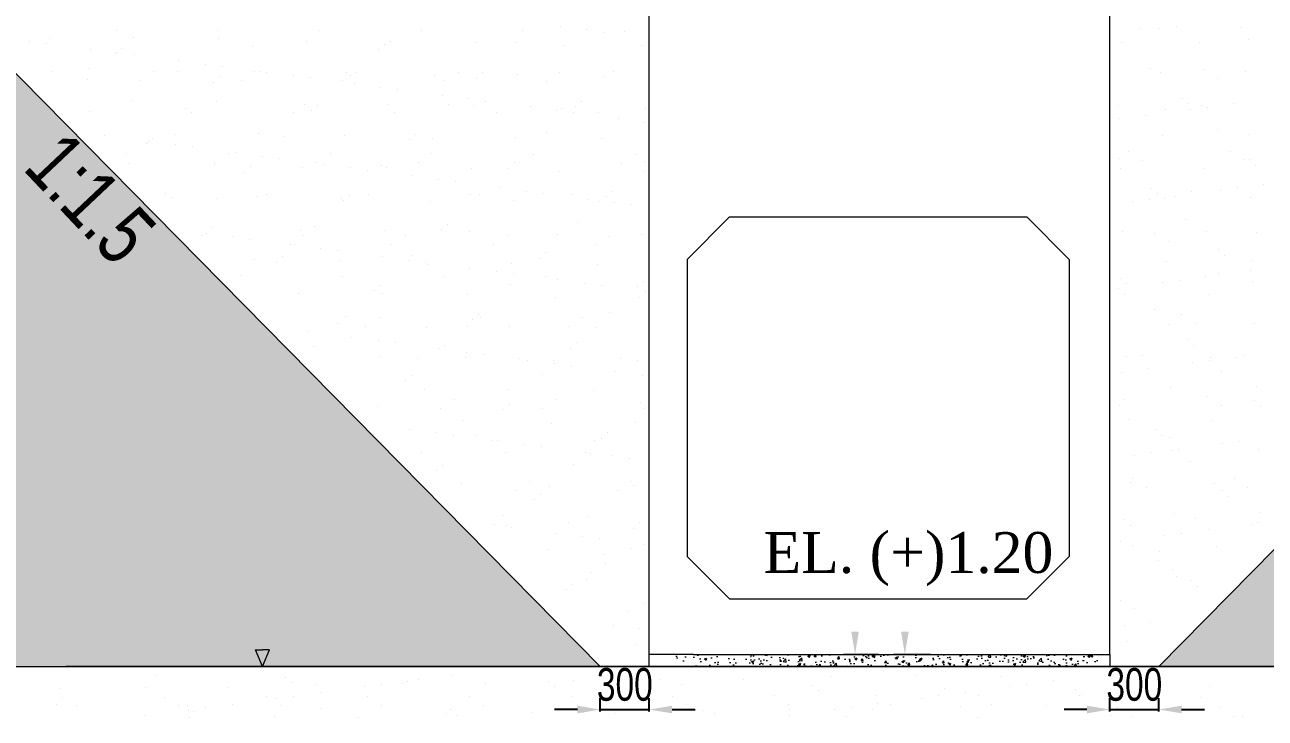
# Model space of a CAD drawing. Header units: inches. Extents: x -1277702 to 350617, y -622745 to 1282697.
# Drawn here: x -512641 to -505044, y 910516 to 914763 of the extents above; entities that cross this region are included whole.
import ezdxf

# ---------------------------------------------------------------- set-up
doc = ezdxf.new("R2010")
doc.units = ezdxf.units.IN
doc.header["$LTSCALE"] = 600
doc.header["$MEASUREMENT"] = 0
for name, color, linetype, lineweight in [('DIM', 140, 'Continuous', 15), ('HATCH', 252, 'Continuous', 5), ('LINE', 7, 'Continuous', 20)]:
    doc.layers.add(name, color=color, linetype=linetype, lineweight=lineweight)
doc.layers.add('TEXT', color=7, linetype='Continuous')
doc.styles.add('arial', font='swisscl.ttf')
doc.styles.add('t250', font='times.ttf', dxfattribs={"height": 250})
doc.dimstyles.new('dim_70', dxfattribs={"dimtxt": 140, "dimasz": 140, "dimexe": 70, "dimexo": 40, "dimgap": 50, "dimtad": 1, "dimdec": 0, "dimzin": 0, "dimdsep": 46, "dimtxsty": 'arial', "dimcen": 0.09, "dimclrd": 5, "dimclre": 5, "dimclrt": 7, "dimadec": 0, "dimazin": 0, "dimtfac": 1, "dimtdec": 0, "dimtmove": 0, "dimatfit": 3, "dimfxl": 1, "dimtolj": 1, "dimtzin": 0, "dimarcsym": 0})

# ---------------------------------------------------------------- blocks, each defined once
blk = doc.blocks.new('DOT')
at = {"layer": 'DIM'}
for p, q in [((0, 62.633), (0, -75.16)), ((-75.247, 0), (71.067, 0))]:
    blk.add_line(p, q, dxfattribs=at)
at = {"layer": 'DIM', "const_width": 24.75}
blk.add_lwpolyline([(-12.625, 0, 1), (12.625, 0, 1)], format="xyb", close=True, dxfattribs=at)
blk = doc.blocks.new('*D39')
at = {"layer": 'DEFPOINTS', "color": 0, "ltscale": 50}
for p in [(-508816.4, 910569.2), (-509116.4, 910517.5), (-508816.4, 910517.5)]:
    blk.add_point(p, dxfattribs=at)
at = {"layer": 'HATCH', "color": 5, "lineweight": -2, "ltscale": 50}
for p, q in [((-509116.4, 910557.5), (-509116.4, 910639.2)), ((-508816.4, 910557.5), (-508816.4, 910639.2)), ((-509256.4, 910569.2), (-509396.4, 910569.2)), ((-509116.4, 910569.2), (-508816.4, 910569.2)), ((-508676.4, 910569.2), (-508536.4, 910569.2))]:
    blk.add_line(p, q, dxfattribs=at)
at = {"layer": 'HATCH', "color": 5, "ltscale": 50}
for points in [[(-509256.4, 910592.6), (-509256.4, 910545.9), (-509116.4, 910569.2)], [(-508676.4, 910592.6), (-508676.4, 910545.9), (-508816.4, 910569.2)]]:
    blk.add_solid(points, dxfattribs=at)
at = {"layer": 'HATCH', "color": 7, "ltscale": 50, "insert": (-508966.4, 910721.8), "char_height": 200, "attachment_point": 5, "style": 'arial'}
blk.add_mtext('\\A1;300', dxfattribs=at)
blk = doc.blocks.new('*D40')
at = {"layer": 'DEFPOINTS', "color": 0, "ltscale": 50}
for p in [(-505695.7, 910569.2), (-505995.7, 910517.5), (-505695.7, 910517.5)]:
    blk.add_point(p, dxfattribs=at)
at = {"layer": 'HATCH', "color": 5, "lineweight": -2, "ltscale": 50}
for p, q in [((-505995.7, 910557.5), (-505995.7, 910639.2)), ((-505695.7, 910557.5), (-505695.7, 910639.2)), ((-506135.7, 910569.2), (-506275.7, 910569.2)), ((-505995.7, 910569.2), (-505695.7, 910569.2)), ((-505555.7, 910569.2), (-505415.7, 910569.2))]:
    blk.add_line(p, q, dxfattribs=at)
at = {"layer": 'HATCH', "color": 5, "ltscale": 50}
for points in [[(-506135.7, 910592.6), (-506135.7, 910545.9), (-505995.7, 910569.2)], [(-505555.7, 910592.6), (-505555.7, 910545.9), (-505695.7, 910569.2)]]:
    blk.add_solid(points, dxfattribs=at)
at = {"layer": 'HATCH', "color": 7, "ltscale": 50, "insert": (-505845.7, 910721.8), "char_height": 200, "attachment_point": 5, "style": 'arial'}
blk.add_mtext('\\A1;300', dxfattribs=at)

msp = doc.modelspace()

# ---------------------------------------------------------------- hatches: boundary and pattern name
at = {"layer": 'DIM', "ltscale": 500}
h = msp.add_hatch(color=8, dxfattribs=at)
h.dxf.hatch_style = 1
h.paths.add_polyline_path([(-511229.08396, 910935.60977), (-511185.6547, 910935.60977), (-511142.22543, 910935.60977), (-511185.6547, 910831.93939)])
at = {"layer": 'LINE', "ltscale": 50}
h = msp.add_hatch(dxfattribs=at)
h.set_pattern_fill('AR-SAND', color=8, scale=70, style=0)
h.set_pattern_definition([(37.5, (-1482103.11, 2402211.97), (-4.409535, 134.877664), [0, -106.4, 0, -119, 0, -113.75]), (7.5, (-1482103.1, 2402211.97), (123.88437, 197.550225), [0, -57.4, 0, -95.9, 0, -36.75]), (327.5, (-1482189.21, 2402211.97), (217.98993, 0.396134), [0, -35, 0, -126, 0, -164.5]), (317.5, (-1482189.2, 2402211.97), (210.428862, 61.43729), [0, -17.5, 0, -82.6, 0, -94.5])])
h.paths.add_polyline_path([(-513466.93432, 910831.93939), (-511185.6547, 910831.93939), (-511229.08396, 910935.60977), (-511185.6547, 910935.60977), (-511142.22543, 910935.60977), (-511185.6547, 910831.93939), (-509116.36312, 910831.93939), (-515940.89466, 917756.47093), (-520559.3523, 917756.47093)])
h.paths.add_polyline_path([(-516289.7245, 914724.30035), (-516289.7245, 915229.70035), (-513628.3245, 915229.70035), (-513628.3245, 914724.30035)], flags=16)
h.paths.add_polyline_path([(-512796.37114, 913879.00794), (-512034.76331, 913071.50152), (-511630.21895, 913453.05162), (-512391.82678, 914260.55804)], flags=24)
h = msp.add_hatch(dxfattribs=at)
h.set_pattern_fill('AR-SAND', color=8, scale=70, style=0)
h.set_pattern_definition([(37.5, (-1484382.6, 2402211.97), (-4.409535, 134.877664), [0, -106.4, 0, -119, 0, -113.75]), (7.5, (-1484382.6, 2402211.97), (123.88437, 197.550225), [0, -57.4, 0, -95.9, 0, -36.75]), (327.5, (-1484468.7, 2402211.97), (217.98993, 0.396134), [0, -35, 0, -126, 0, -164.5]), (317.5, (-1484468.7, 2402211.97), (210.428862, 61.43729), [0, -17.5, 0, -82.6, 0, -94.5])])
h.paths.add_polyline_path([(-505695.65827, 910831.93939), (-504090.60813, 910831.93939), (-504090.61073, 911599.33808), (-501420.85857, 911599.33808), (-495114.44499, 917756.47093), (-498871.12673, 917756.47093)])
h.paths.add_polyline_path([(-498651.73222, 915229.70035), (-498651.73222, 914724.30035), (-501313.13222, 914724.30035), (-501313.13222, 915229.70035)], flags=16)
h.paths.add_polyline_path([(-502416.84824, 913474.69936), (-501655.24041, 914282.20577), (-502059.78478, 914663.75588), (-502821.3926, 913856.24946)], flags=24)
h.paths.add_polyline_path([(-501100.02547, 915106.76779), (-498538.77035, 915106.76779), (-498538.77035, 914891.99289), (-501100.02547, 914891.99289)], flags=24)
h.paths.add_polyline_path([(-504242.59994, 911904.22917), (-497067.58191, 911904.22917), (-497067.58191, 911351.92203), (-504242.59994, 911351.92203)], flags=24)
at = {"layer": 'LINE', "lineweight": 15}
h = msp.add_hatch(dxfattribs=at)
h.set_pattern_fill('AR-CONC', color=1, scale=20, style=0)
h.set_pattern_definition([(50, (-785331.69, 875970.2), (143.452037, -12.550427), [15, -165]), (355, (-785331.69, 875970.2), (-27.75027, 150.43843), [12, -132]), (100.451444, (-785319.74, 875969.16), (115.70177, 137.888), [12.74804, -140.22842]), (46.1842, (-785331.7, 876010.2), (213.44827, -33.10386), [22.5, -247.5]), (96.635635, (-785313.9, 876007.44), (186.93239, 194.82372), [19.12207, -210.34275]), (351.18416, (-785331.7, 876010.2), (186.93239, 194.82372), [18, -198]), (21, (-785311.69, 876000.2), (119.38141, -80.52378), [15, -165]), (326, (-785311.69, 876000.2), (48.66307, 145.03001), [12, -132]), (71.451445, (-785301.74, 875993.49), (168.044475, 64.50623), [12.74804, -140.22842]), (37.5, (-785331.69, 875970.2), (2.431971, 66.578771), [0, -130.4, 0, -134, 0, -132.5]), (7.5, (-785331.69, 875970.2), (52.613907, 78.882342), [0, -76.4, 0, -127.4, 0, -50.5]), (327.5, (-785376.29, 875970.2), (106.764487, -4.510974), [0, -50, 0, -156, 0, -207]), (317.5, (-785396.29, 875970.2), (116.637234, 20.020996), [0, -65, 0, -103.6, 0, -147])])
h.paths.add_polyline_path([(-508666.36312, 910906.47384), (-508666.36312, 910831.93939), (-507366.96529, 910831.93939), (-507366.66421, 910831.93939), (-506066.26638, 910831.93939), (-506066.26638, 910906.47384)])
h = msp.add_hatch(dxfattribs=at)
h.set_pattern_fill('AR-CONC', color=1, scale=20, style=0)
h.set_pattern_definition([(50, (-788364.73, 875970.2), (143.452037, -12.550427), [15, -165]), (355, (-788364.73, 875970.2), (-27.75027, 150.43843), [12, -132]), (100.451444, (-788352.78, 875969.16), (115.70177, 137.888), [12.74804, -140.22842]), (46.1842, (-788364.73, 876010.2), (213.44827, -33.10386), [22.5, -247.5]), (96.635635, (-788346.94, 876007.44), (186.93239, 194.82372), [19.12207, -210.34275]), (351.18416, (-788364.73, 876010.2), (186.93239, 194.82372), [18, -198]), (21, (-788344.73, 876000.2), (119.38141, -80.52378), [15, -165]), (326, (-788344.73, 876000.2), (48.66307, 145.03001), [12, -132]), (71.451445, (-788334.78, 875993.49), (168.044475, 64.50623), [12.74804, -140.22842]), (37.5, (-788364.73, 875970.2), (2.431971, 66.578771), [0, -130.4, 0, -134, 0, -132.5]), (7.5, (-788364.73, 875970.2), (52.613907, 78.882342), [0, -76.4, 0, -127.4, 0, -50.5]), (327.5, (-788409.33, 875970.2), (106.764487, -4.510974), [0, -50, 0, -156, 0, -207]), (317.5, (-788429.33, 875970.2), (116.637234, 20.020996), [0, -65, 0, -103.6, 0, -147])])
h.paths.add_polyline_path([(-508195.75501, 910906.47384), (-508195.75501, 910831.93939), (-506145.65827, 910831.93939), (-506145.65827, 910906.47384)])

# ---------------------------------------------------------------- linework, layer by layer
at = {"color": 7, "lineweight": 15}
for p, q in [((-508816.36312, 910831.93939), (-508816.36312, 917756.47093)), ((-508195.75501, 910831.93939), (-508816.36312, 910831.93939)), ((-508195.75501, 910831.93939), (-505995.65827, 910831.93939)), ((-507066.21801, 910831.93939), (-508166.31475, 910831.93939)), ((-507066.21801, 910831.93939), (-506695.6099, 910831.93939)), ((-505995.65827, 910906.47384), (-505995.65827, 910831.93939))]:
    msp.add_line(p, q, dxfattribs=at)
for points in [[(-508816.36312, 911656.47384), (-508816.36312, 917256.47093)], [(-505995.65827, 911656.47384), (-505995.65827, 917256.47093)], [(-508545.75501, 910906.47384), (-508816.36312, 910906.47384), (-508816.36312, 911656.47384)], [(-508545.75501, 910906.47384), (-505995.65827, 910906.47384), (-505995.65827, 911656.47384)]]:
    msp.add_lwpolyline(points, dxfattribs=at)
at = {"layer": 'DIM', "ltscale": 50}
for points in [[(-515940.89466, 917756.47093), (-509116.36312, 910831.93939)], [(-498871.12673, 917756.47093), (-505695.65827, 910831.93939)], [(-514298.71149, 910831.93939), (-502316.07628, 910831.93939)], [(-499411.94873, 910831.93939), (-512389.08705, 910831.93939)]]:
    msp.add_lwpolyline(points, dxfattribs=at)
at = {"layer": 'DIM', "ltscale": 500}
for points in [[(-511185.6547, 910831.93939), (-511229.08396, 910935.60977), (-511185.6547, 910935.60977)], [(-511185.6547, 910831.93939), (-511142.22543, 910935.60977), (-511185.6547, 910935.60977)]]:
    msp.add_lwpolyline(points, dxfattribs=at)
at = {"layer": 'HATCH', "color": 8, "ltscale": 50}
msp.add_line((-508816.36312, 910981.93648), (-508816.36312, 917756.47093), dxfattribs=at)
at = {"layer": 'HATCH', "color": 5, "ltscale": 50}
for p, q in [((-507413.16469, 910906.47384), (-507626.15112, 910906.47384)), ((-507094.85175, 910906.47384), (-507321.16469, 910906.47384))]:
    msp.add_line(p, q, dxfattribs=at)
msp.add_lwpolyline([(-509914.15989, 910831.93939), (-508676.37974, 910831.93939)], dxfattribs=at)
for points in [[(-507579.48445, 911046.47384), (-507532.81779, 911046.47384), (-507556.15112, 910906.47384)], [(-507274.49802, 911046.47384), (-507227.83136, 911046.47384), (-507251.16469, 910906.47384)]]:
    msp.add_solid(points, dxfattribs=at)
at = {"layer": 'LINE', "color": 4, "ltscale": 50}
for p, q in [((-512081.36384, 914729.4314), (-512081.36384, 914729.4314)), ((-511458.53547, 914728.29959), (-511458.53547, 914728.29959)), ((-510835.7071, 914727.16778), (-510835.7071, 914727.16778)), ((-510212.87873, 914726.03597), (-510212.87873, 914726.03597)), ((-509590.05035, 914724.90416), (-509590.05035, 914724.90416)), ((-509361.41236, 914753.017), (-509361.41236, 914753.017)), ((-509198.8154, 914731.6107), (-509198.8154, 914731.6107)), ((-509094.71369, 914717.90545), (-509094.71369, 914717.90545)), ((-508967.22198, 914723.77235), (-508967.22198, 914723.77235)), ((-505816.14222, 914742.79417), (-505816.14222, 914742.79417)), ((-505688.65051, 914736.92728), (-505688.65051, 914736.92728)), ((-505584.5488, 914750.63253), (-505584.5488, 914750.63253)), ((-505193.31385, 914743.92598), (-505193.31385, 914743.92598)), ((-512613.34198, 914663.31155), (-512613.34198, 914663.31155)), ((-512509.24027, 914649.6063), (-512509.24027, 914649.6063)), ((-512489.91923, 914681.32403), (-512489.91923, 914681.32403)), ((-511978.3013, 914683.77785), (-511978.3013, 914683.77785)), ((-511454.78308, 914677.10024), (-511454.78308, 914677.10024)), ((-510914.60444, 914657.63865), (-510914.60444, 914657.63865)), ((-510436.68736, 914644.56887), (-510436.68736, 914644.56887)), ((-510402.98652, 914660.09246), (-510402.98652, 914660.09246)), ((-509879.46829, 914653.41485), (-509879.46829, 914653.41485)), ((-509636.39716, 914651.44312), (-509636.39716, 914651.44312)), ((-509339.28965, 914633.95326), (-509339.28965, 914633.95326)), ((-508861.17439, 914635.34729), (-508861.17439, 914635.34729)), ((-505922.18981, 914654.36912), (-505922.18981, 914654.36912)), ((-505444.07455, 914652.97508), (-505444.07455, 914652.97508)), ((-505146.96704, 914670.46494), (-505146.96704, 914670.46494)), ((-512237.58438, 914613.84212), (-512237.58438, 914613.84212)), ((-512085.92807, 914586.23143), (-512085.92807, 914586.23143)), ((-512074.98742, 914592.43582), (-512074.98742, 914592.43582)), ((-512049.0642, 914620.01094), (-512049.0642, 914620.01094)), ((-511970.88571, 914578.73057), (-511970.88571, 914578.73057)), ((-511248.774, 914626.88519), (-511248.774, 914626.88519)), ((-510473.55123, 914610.78936), (-510473.55123, 914610.78936)), ((-512248.73981, 914496.26056), (-512248.73981, 914496.26056)), ((-511699.22982, 914542.9664), (-511699.22982, 914542.9664)), ((-511536.63286, 914521.5601), (-511536.63286, 914521.5601)), ((-511432.53115, 914507.85485), (-511432.53115, 914507.85485)), ((-511196.94325, 914479.25278), (-511196.94325, 914479.25278)), ((-505748.19236, 914494.92983), (-505748.19236, 914494.92983)), ((-505419.74824, 914490.26336), (-505419.74824, 914490.26336)), ((-512477.75782, 914476.90058), (-512477.75782, 914476.90058)), ((-512259.92552, 914426.79215), (-512259.92552, 914426.79215)), ((-511939.26859, 914422.03881), (-511939.26859, 914422.03881)), ((-511854.92945, 914475.76877), (-511854.92945, 914475.76877)), ((-511708.56117, 914476.79896), (-511708.56117, 914476.79896)), ((-511484.70275, 914410.69632), (-511484.70275, 914410.69632)), ((-511447.83888, 914444.47583), (-511447.83888, 914444.47583)), ((-511316.44022, 914420.907), (-511316.44022, 914420.907)), ((-511232.10108, 914474.63696), (-511232.10108, 914474.63696)), ((-511160.87526, 914472.09067), (-511160.87526, 914472.09067)), ((-510998.2783, 914450.68438), (-510998.2783, 914450.68438)), ((-510894.17659, 914436.97913), (-510894.17659, 914436.97913)), ((-510693.61185, 914419.77519), (-510693.61185, 914419.77519)), ((-510673.42502, 914472.57517), (-510673.42502, 914472.57517)), ((-510647.54868, 914451.35007), (-510647.54868, 914451.35007)), ((-510609.2727, 914473.50515), (-510609.2727, 914473.50515)), ((-510133.24638, 914453.11357), (-510133.24638, 914453.11357)), ((-510070.78348, 914418.64338), (-510070.78348, 914418.64338)), ((-509986.44433, 914472.37334), (-509986.44433, 914472.37334)), ((-509872.32591, 914435.25425), (-509872.32591, 914435.25425)), ((-509835.46204, 914469.03376), (-509835.46204, 914469.03376)), ((-509621.62846, 914455.56739), (-509621.62846, 914455.56739)), ((-509447.9551, 914417.51157), (-509447.9551, 914417.51157)), ((-509363.61596, 914471.24153), (-509363.61596, 914471.24153)), ((-509098.11023, 914448.88978), (-509098.11023, 914448.88978)), ((-509035.17184, 914475.908), (-509035.17184, 914475.908)), ((-505685.25397, 914467.91161), (-505685.25397, 914467.91161)), ((-505335.40909, 914436.53339), (-505335.40909, 914436.53339)), ((-505161.73574, 914474.58921), (-505161.73574, 914474.58921)), ((-510622.5207, 914401.21495), (-510622.5207, 914401.21495)), ((-510459.92374, 914379.80866), (-510459.92374, 914379.80866)), ((-510355.82203, 914366.10341), (-510355.82203, 914366.10341)), ((-510084.16614, 914330.33923), (-510084.16614, 914330.33923)), ((-511990.89998, 914298.41309), (-511990.89998, 914298.41309)), ((-511658.7002, 914251.25703), (-511658.7002, 914251.25703)), ((-511467.38175, 914291.73549), (-511467.38175, 914291.73549)), ((-510927.20311, 914272.27389), (-510927.20311, 914272.27389)), ((-510846.61356, 914268.94072), (-510846.61356, 914268.94072)), ((-510415.58519, 914274.72771), (-510415.58519, 914274.72771)), ((-510046.32336, 914275.81496), (-510046.32336, 914275.81496)), ((-509921.56918, 914308.93293), (-509921.56918, 914308.93293)), ((-509892.06696, 914268.0501), (-509892.06696, 914268.0501)), ((-509817.46747, 914295.22768), (-509817.46747, 914295.22768)), ((-509545.81158, 914259.46351), (-509545.81158, 914259.46351)), ((-509271.10058, 914259.71914), (-509271.10058, 914259.71914)), ((-509234.23672, 914293.49865), (-509234.23672, 914293.49865)), ((-508840.2704, 914251.04232), (-508840.2704, 914251.04232)), ((-505943.0938, 914270.06414), (-505943.0938, 914270.06414)), ((-505549.12748, 914312.52047), (-505549.12748, 914312.52047)), ((-505512.26362, 914278.74096), (-505512.26362, 914278.74096)), ((-505431.47588, 914267.61033), (-505431.47588, 914267.61033)), ((-505400.14958, 914257.07904), (-505400.14958, 914257.07904)), ((-505237.55262, 914278.48533), (-505237.55262, 914278.48533)), ((-512242.88951, 914228.61095), (-512242.88951, 914228.61095)), ((-511620.06114, 914227.47914), (-511620.06114, 914227.47914)), ((-510997.23277, 914226.34733), (-510997.23277, 914226.34733)), ((-510883.47743, 914235.16121), (-510883.47743, 914235.16121)), ((-510374.4044, 914225.21552), (-510374.4044, 914225.21552)), ((-509751.57603, 914224.08371), (-509751.57603, 914224.08371)), ((-509383.21462, 914238.05721), (-509383.21462, 914238.05721)), ((-509351.88832, 914248.5885), (-509351.88832, 914248.5885)), ((-509279.11291, 914224.35196), (-509279.11291, 914224.35196)), ((-509128.74765, 914222.9519), (-509128.74765, 914222.9519)), ((-509007.45702, 914188.58779), (-509007.45702, 914188.58779)), ((-505938.50414, 914186.20332), (-505938.50414, 914186.20332)), ((-505775.90718, 914207.60961), (-505775.90718, 914207.60961)), ((-505654.61655, 914241.97373), (-505654.61655, 914241.97373)), ((-505504.25129, 914243.37379), (-505504.25129, 914243.37379)), ((-509445.09804, 914100.27985), (-509445.09804, 914100.27985)), ((-508844.86006, 914167.18149), (-508844.86006, 914167.18149)), ((-505338.26616, 914119.30167), (-505338.26616, 914119.30167)), ((-512155.28493, 914085.17708), (-512155.28493, 914085.17708)), ((-511894.62895, 914035.06817), (-511894.62895, 914035.06817)), ((-511883.62904, 914049.41291), (-511883.62904, 914049.41291)), ((-511857.76508, 914068.84768), (-511857.76508, 914068.84768)), ((-511721.15984, 914091.43421), (-511721.15984, 914091.43421)), ((-511721.03208, 914028.00661), (-511721.03208, 914028.00661)), ((-511209.54192, 914093.88802), (-511209.54192, 914093.88802)), ((-511057.47488, 914075.72192), (-511057.47488, 914075.72192)), ((-510686.02369, 914087.21042), (-510686.02369, 914087.21042)), ((-510282.2521, 914059.6261), (-510282.2521, 914059.6261)), ((-510245.38824, 914093.40561), (-510245.38824, 914093.40561)), ((-510145.84505, 914067.74882), (-510145.84505, 914067.74882)), ((-509634.22713, 914070.20264), (-509634.22713, 914070.20264)), ((-509110.70891, 914063.52503), (-509110.70891, 914063.52503)), ((-505672.65529, 914082.54685), (-505672.65529, 914082.54685)), ((-505149.13707, 914089.22446), (-505149.13707, 914089.22446)), ((-512016.45512, 913974.94833), (-512016.45512, 913974.94833)), ((-511616.93037, 914014.30136), (-511616.93037, 914014.30136)), ((-511393.62675, 913973.81652), (-511393.62675, 913973.81652)), ((-511345.27448, 913978.53718), (-511345.27448, 913978.53718)), ((-511182.67752, 913957.13089), (-511182.67752, 913957.13089)), ((-510770.79838, 913972.68471), (-510770.79838, 913972.68471)), ((-510147.97, 913971.55289), (-510147.97, 913971.55289)), ((-509525.14163, 913970.42108), (-509525.14163, 913970.42108)), ((-508902.31326, 913969.28927), (-508902.31326, 913969.28927)), ((-505881.05094, 913988.3111), (-505881.05094, 913988.3111)), ((-505258.22257, 913989.44291), (-505258.22257, 913989.44291)), ((-512003.49865, 913913.04834), (-512003.49865, 913913.04834)), ((-511479.98042, 913906.37073), (-511479.98042, 913906.37073)), ((-511477.96589, 913920.08656), (-511477.96589, 913920.08656)), ((-511256.53976, 913893.31256), (-511256.53976, 913893.31256)), ((-511078.57581, 913943.42564), (-511078.57581, 913943.42564)), ((-510939.80178, 913886.90914), (-510939.80178, 913886.90914)), ((-510855.13752, 913918.95474), (-510855.13752, 913918.95474)), ((-510806.91992, 913907.66146), (-510806.91992, 913907.66146)), ((-510644.32296, 913886.25517), (-510644.32296, 913886.25517)), ((-510540.22125, 913872.54992), (-510540.22125, 913872.54992)), ((-510456.24956, 913900.18681), (-510456.24956, 913900.18681)), ((-510428.18386, 913889.36295), (-510428.18386, 913889.36295)), ((-510232.30915, 913917.82293), (-510232.30915, 913917.82293)), ((-509904.66564, 913882.68535), (-509904.66564, 913882.68535)), ((-509681.02678, 913884.09098), (-509681.02678, 913884.09098)), ((-509644.16292, 913917.87049), (-509644.16292, 913917.87049)), ((-509609.48078, 913916.69112), (-509609.48078, 913916.69112)), ((-508986.6524, 913915.55931), (-508986.6524, 913915.55931)), ((-508843.87272, 913924.74474), (-508843.87272, 913924.74474)), ((-505939.49148, 913943.76656), (-505939.49148, 913943.76656)), ((-505930.49513, 913884.69939), (-505930.49513, 913884.69939)), ((-505796.7118, 913934.58114), (-505796.7118, 913934.58114)), ((-505418.87721, 913882.24558), (-505418.87721, 913882.24558)), ((-505173.88342, 913935.71295), (-505173.88342, 913935.71295)), ((-505139.20128, 913936.89232), (-505139.20128, 913936.89232)), ((-505102.33742, 913903.11281), (-505102.33742, 913903.11281)), ((-511293.40362, 913859.53305), (-511293.40362, 913859.53305)), ((-510268.56536, 913836.78574), (-510268.56536, 913836.78574)), ((-510105.9684, 913815.37944), (-510105.9684, 913815.37944)), ((-510001.86669, 913801.67419), (-510001.86669, 913801.67419)), ((-509364.48699, 913863.22375), (-509364.48699, 913863.22375)), ((-508852.86907, 913865.67756), (-508852.86907, 913865.67756)), ((-511781.58681, 913726.6587), (-511781.58681, 913726.6587)), ((-511158.75844, 913725.52689), (-511158.75844, 913725.52689)), ((-510655.31444, 913717.77745), (-510655.31444, 913717.77745)), ((-510535.93007, 913724.39507), (-510535.93007, 913724.39507)), ((-509913.1017, 913723.26326), (-509913.1017, 913723.26326)), ((-509855.02424, 913724.65169), (-509855.02424, 913724.65169)), ((-509730.2108, 913765.91002), (-509730.2108, 913765.91002)), ((-509567.61384, 913744.50372), (-509567.61384, 913744.50372)), ((-509463.51213, 913730.79847), (-509463.51213, 913730.79847)), ((-509290.27333, 913722.13145), (-509290.27333, 913722.13145)), ((-509042.9376, 913742.33538), (-509042.9376, 913742.33538)), ((-505740.4266, 913761.35721), (-505740.4266, 913761.35721)), ((-505703.56274, 913727.57769), (-505703.56274, 913727.57769)), ((-505493.09087, 913741.15328), (-505493.09087, 913741.15328)), ((-505319.85207, 913749.8203), (-505319.85207, 913749.8203)), ((-505215.75036, 913763.52555), (-505215.75036, 913763.52555)), ((-505053.1534, 913784.93184), (-505053.1534, 913784.93184)), ((-511733.75851, 913706.06945), (-511733.75851, 913706.06945)), ((-511467.40108, 913700.09376), (-511467.40108, 913700.09376)), ((-511222.14059, 913708.52327), (-511222.14059, 913708.52327)), ((-510698.62237, 913701.84566), (-510698.62237, 913701.84566)), ((-510692.1783, 913683.99794), (-510692.1783, 913683.99794)), ((-510158.44372, 913682.38407), (-510158.44372, 913682.38407)), ((-509646.8258, 913684.83788), (-509646.8258, 913684.83788)), ((-509191.85624, 913695.03429), (-509191.85624, 913695.03429)), ((-509123.30758, 913678.16028), (-509123.30758, 913678.16028)), ((-509079.80146, 913708.55587), (-509079.80146, 913708.55587)), ((-509029.25928, 913673.628), (-509029.25928, 913673.628)), ((-508925.15757, 913659.92275), (-508925.15757, 913659.92275)), ((-505858.20663, 913678.94457), (-505858.20663, 913678.94457)), ((-505754.10492, 913692.64982), (-505754.10492, 913692.64982)), ((-505660.05662, 913697.1821), (-505660.05662, 913697.1821)), ((-505591.50796, 913714.05612), (-505591.50796, 913714.05612)), ((-505136.5384, 913703.85971), (-505136.5384, 913703.85971)), ((-505529.56529, 913568.13841), (-505529.56529, 913568.13841)), ((-511492.5791, 913521.00598), (-511492.5791, 913521.00598)), ((-510952.40045, 913501.54438), (-510952.40045, 913501.54438)), ((-510866.17576, 913524.55865), (-510866.17576, 913524.55865)), ((-510440.78253, 913503.9982), (-510440.78253, 913503.9982)), ((-510090.95298, 913508.46283), (-510090.95298, 913508.46283)), ((-510054.08912, 913542.24234), (-510054.08912, 913542.24234)), ((-509917.26431, 913497.32059), (-509917.26431, 913497.32059)), ((-509253.79891, 913549.11658), (-509253.79891, 913549.11658)), ((-505917.89646, 913499.33464), (-505917.89646, 913499.33464)), ((-505406.27854, 913496.88082), (-505406.27854, 913496.88082)), ((-511555.15242, 913472.99607), (-511555.15242, 913472.99607)), ((-511529.6737, 913484.98369), (-511529.6737, 913484.98369)), ((-511367.07674, 913463.5774), (-511367.07674, 913463.5774)), ((-511262.97503, 913449.87215), (-511262.97503, 913449.87215)), ((-511016.66319, 913418.1343), (-511016.66319, 913418.1343)), ((-510991.31914, 913414.10797), (-510991.31914, 913414.10797)), ((-510932.32405, 913471.86426), (-510932.32405, 913471.86426)), ((-510393.83482, 913417.00249), (-510393.83482, 913417.00249)), ((-510309.49568, 913470.73245), (-510309.49568, 913470.73245)), ((-509771.00645, 913415.87068), (-509771.00645, 913415.87068)), ((-509686.6673, 913469.60064), (-509686.6673, 913469.60064)), ((-509377.08566, 913477.859), (-509377.08566, 913477.859)), ((-509148.17808, 913414.73887), (-509148.17808, 913414.73887)), ((-509063.83893, 913468.46883), (-509063.83893, 913468.46883)), ((-508865.46774, 913480.31281), (-508865.46774, 913480.31281)), ((-505719.52527, 913487.49065), (-505719.52527, 913487.49065)), ((-505635.18612, 913433.76069), (-505635.18612, 913433.76069)), ((-505096.6969, 913488.62246), (-505096.6969, 913488.62246)), ((-511065.24064, 913342.14929), (-511065.24064, 913342.14929)), ((-510828.72218, 913392.70168), (-510828.72218, 913392.70168)), ((-510724.62047, 913378.99643), (-510724.62047, 913378.99643)), ((-510452.96458, 913343.23225), (-510452.96458, 913343.23225)), ((-510264.95043, 913349.02354), (-510264.95043, 913349.02354)), ((-509452.8638, 913366.70722), (-509452.8638, 913366.70722)), ((-505330.5004, 913385.72905), (-505330.5004, 913385.72905)), ((-505293.63654, 913351.94954), (-505293.63654, 913351.94954)), ((-511234.73926, 913323.15852), (-511234.73926, 913323.15852)), ((-511102.1045, 913308.36978), (-511102.1045, 913308.36978)), ((-510711.22104, 913316.48091), (-510711.22104, 913316.48091)), ((-510290.36762, 913321.82595), (-510290.36762, 913321.82595)), ((-510186.26591, 913308.1207), (-510186.26591, 913308.1207)), ((-510171.04239, 913297.01931), (-510171.04239, 913297.01931)), ((-509914.61002, 913272.35653), (-509914.61002, 913272.35653)), ((-509659.42447, 913299.47313), (-509659.42447, 913299.47313)), ((-509489.72766, 913332.92771), (-509489.72766, 913332.92771)), ((-509135.90625, 913292.79552), (-509135.90625, 913292.79552)), ((-505647.45795, 913311.81735), (-505647.45795, 913311.81735)), ((-505123.93973, 913318.49495), (-505123.93973, 913318.49495)), ((-511320.28411, 913224.70644), (-511320.28411, 913224.70644)), ((-510697.45574, 913223.57463), (-510697.45574, 913223.57463)), ((-510074.62737, 913222.44282), (-510074.62737, 913222.44282)), ((-509752.01306, 913250.95023), (-509752.01306, 913250.95023)), ((-509647.91135, 913237.24498), (-509647.91135, 913237.24498)), ((-509451.799, 913221.31101), (-509451.799, 913221.31101)), ((-509376.25546, 913201.4808), (-509376.25546, 913201.4808)), ((-508851.63847, 913191.17211), (-508851.63847, 913191.17211)), ((-505931.72573, 913210.19394), (-505931.72573, 913210.19394)), ((-505569.7057, 913199.09633), (-505569.7057, 913199.09633)), ((-505407.10874, 913220.50263), (-505407.10874, 913220.50263)), ((-505331.5652, 913240.33283), (-505331.5652, 913240.33283)), ((-505135.45285, 913256.26681), (-505135.45285, 913256.26681)), ((-505119.63909, 913192.51025), (-505119.63909, 913192.51025)), ((-510964.99912, 913116.17963), (-510964.99912, 913116.17963)), ((-510500.87918, 913132.83467), (-510500.87918, 913132.83467)), ((-510464.01532, 913166.61418), (-510464.01532, 913166.61418)), ((-510453.3812, 913118.63344), (-510453.3812, 913118.63344)), ((-509929.86298, 913111.95584), (-509929.86298, 913111.95584)), ((-509663.72511, 913173.48842), (-509663.72511, 913173.48842)), ((-509213.6585, 913180.07451), (-509213.6585, 913180.07451)), ((-509109.55679, 913166.36926), (-509109.55679, 913166.36926)), ((-508888.50234, 913157.3926), (-508888.50234, 913157.3926)), ((-508837.9009, 913130.60508), (-508837.9009, 913130.60508)), ((-505945.4633, 913149.62691), (-505945.4633, 913149.62691)), ((-505905.29779, 913113.96988), (-505905.29779, 913113.96988)), ((-505894.86186, 913176.41443), (-505894.86186, 913176.41443)), ((-505673.80741, 913185.39108), (-505673.80741, 913185.39108)), ((-505393.67986, 913111.51607), (-505393.67986, 913111.51607)), ((-509389.68434, 913092.49424), (-509389.68434, 913092.49424)), ((-508878.06641, 913094.94806), (-508878.06641, 913094.94806)), ((-510674.87663, 912973.39538), (-510674.87663, 912973.39538)), ((-510471.02135, 912969.912), (-510471.02135, 912969.912)), ((-509862.78999, 912991.07907), (-509862.78999, 912991.07907)), ((-509848.19298, 912968.78019), (-509848.19298, 912968.78019)), ((-509225.3646, 912967.64838), (-509225.3646, 912967.64838)), ((-509062.49979, 912997.95331), (-509062.49979, 912997.95331)), ((-505720.86441, 913016.97514), (-505720.86441, 913016.97514)), ((-505557.9996, 912986.67021), (-505557.9996, 912986.67021)), ((-510909.01969, 912885.44293), (-510909.01969, 912885.44293)), ((-510723.81971, 912931.11616), (-510723.81971, 912931.11616)), ((-510555.36049, 912916.18204), (-510555.36049, 912916.18204)), ((-510183.64107, 912911.65456), (-510183.64107, 912911.65456)), ((-509932.53212, 912915.05023), (-509932.53212, 912915.05023)), ((-509899.65386, 912957.29956), (-509899.65386, 912957.29956)), ((-509672.02314, 912914.10837), (-509672.02314, 912914.10837)), ((-509309.70375, 912913.91842), (-509309.70375, 912913.91842)), ((-509148.50492, 912907.43077), (-509148.50492, 912907.43077)), ((-505634.85928, 912926.45259), (-505634.85928, 912926.45259)), ((-505473.66045, 912932.94024), (-505473.66045, 912932.94024)), ((-505111.34106, 912933.1302), (-505111.34106, 912933.1302)), ((-510637.3638, 912849.67876), (-510637.3638, 912849.67876)), ((-510474.76684, 912828.27246), (-510474.76684, 912828.27246)), ((-510370.66513, 912814.56721), (-510370.66513, 912814.56721)), ((-509261.56467, 912815.54396), (-509261.56467, 912815.54396)), ((-505521.79953, 912834.56578), (-505521.79953, 912834.56578)), ((-510873.94151, 912790.98603), (-510873.94151, 912790.98603)), ((-510465.97987, 912733.26869), (-510465.97987, 912733.26869)), ((-510099.00924, 912778.80304), (-510099.00924, 912778.80304)), ((-510073.65131, 912797.86027), (-510073.65131, 912797.86027)), ((-509936.41228, 912757.39674), (-509936.41228, 912757.39674)), ((-509832.31057, 912743.69149), (-509832.31057, 912743.69149)), ((-509298.42854, 912781.76445), (-509298.42854, 912781.76445)), ((-505792.8679, 912738.38058), (-505792.8679, 912738.38058)), ((-505484.93566, 912800.78627), (-505484.93566, 912800.78627)), ((-505170.03953, 912739.51239), (-505170.03953, 912739.51239)), ((-510236.15304, 912721.62237), (-510236.15304, 912721.62237)), ((-509942.46165, 912726.59108), (-509942.46165, 912726.59108)), ((-509613.32467, 912720.49056), (-509613.32467, 912720.49056)), ((-509560.65468, 912707.92731), (-509560.65468, 912707.92731)), ((-509402.28301, 912707.12949), (-509402.28301, 912707.12949)), ((-509398.05772, 912686.52102), (-509398.05772, 912686.52102)), ((-509293.95601, 912672.81577), (-509293.95601, 912672.81577)), ((-508990.4963, 912719.35875), (-508990.4963, 912719.35875)), ((-508890.66508, 912709.5833), (-508890.66508, 912709.5833)), ((-505892.69911, 912728.60513), (-505892.69911, 912728.60513)), ((-505761.06408, 912656.07342), (-505761.06408, 912656.07342)), ((-505489.40819, 912691.83759), (-505489.40819, 912691.83759)), ((-505385.30648, 912705.54284), (-505385.30648, 912705.54284)), ((-505381.08119, 912726.15131), (-505381.08119, 912726.15131)), ((-505222.70952, 912726.94914), (-505222.70952, 912726.94914)), ((-510309.58006, 912581.6714), (-510309.58006, 912581.6714)), ((-510272.71619, 912615.45091), (-510272.71619, 912615.45091)), ((-509472.42599, 912622.32516), (-509472.42599, 912622.32516)), ((-509022.30012, 912637.05159), (-509022.30012, 912637.05159)), ((-508859.70316, 912615.6453), (-508859.70316, 912615.6453)), ((-505923.66104, 912634.66712), (-505923.66104, 912634.66712)), ((-505310.93821, 912641.34698), (-505310.93821, 912641.34698)), ((-510196.23974, 912526.28981), (-510196.23974, 912526.28981)), ((-509684.62181, 912528.74362), (-509684.62181, 912528.74362)), ((-509161.10359, 912522.06601), (-509161.10359, 912522.06601)), ((-505622.26061, 912541.08784), (-505622.26061, 912541.08784)), ((-505098.74238, 912547.76545), (-505098.74238, 912547.76545)), ((-510009.71865, 912467.95974), (-510009.71865, 912467.95974)), ((-509671.49087, 912439.9158), (-509671.49087, 912439.9158)), ((-509386.89028, 912466.82793), (-509386.89028, 912466.82793)), ((-508871.20067, 912446.79004), (-508871.20067, 912446.79004)), ((-505934.96315, 912430.98799), (-505934.96315, 912430.98799)), ((-505912.16353, 912465.81187), (-505912.16353, 912465.81187)), ((-505396.47392, 912485.84976), (-505396.47392, 912485.84976)), ((-505312.13478, 912432.1198), (-505312.13478, 912432.1198)), ((-505111.87333, 912458.93763), (-505111.87333, 912458.93763)), ((-510483.57751, 912422.23211), (-510483.57751, 912422.23211)), ((-510094.05779, 912414.22978), (-510094.05779, 912414.22978)), ((-509708.35474, 912406.13629), (-509708.35474, 912406.13629)), ((-509471.22942, 912413.09797), (-509471.22942, 912413.09797)), ((-508848.40105, 912411.96616), (-508848.40105, 912411.96616)), ((-505075.00946, 912425.15812), (-505075.00946, 912425.15812)), ((-510283.40845, 912285.24955), (-510283.40845, 912285.24955)), ((-509955.06032, 912341.22633), (-509955.06032, 912341.22633)), ((-509414.88168, 912321.76473), (-509414.88168, 912321.76473)), ((-508903.26376, 912324.21855), (-508903.26376, 912324.21855)), ((-505880.10044, 912343.24037), (-505880.10044, 912343.24037)), ((-505713.09865, 912283.40251), (-505713.09865, 912283.40251)), ((-505368.48252, 912340.78656), (-505368.48252, 912340.78656)), ((-510120.8115, 912263.84325), (-510120.8115, 912263.84325)), ((-510016.70979, 912250.138), (-510016.70979, 912250.138)), ((-509882.35219, 912246.697), (-509882.35219, 912246.697)), ((-509774.85034, 912219.67011), (-509774.85034, 912219.67011)), ((-509745.05389, 912214.37382), (-509745.05389, 912214.37382)), ((-509152.02197, 912218.5383), (-509152.02197, 912218.5383)), ((-509107.12942, 912230.60118), (-509107.12942, 912230.60118)), ((-509070.26555, 912264.38069), (-509070.26555, 912264.38069)), ((-505676.23478, 912249.623), (-505676.23478, 912249.623)), ((-505631.34223, 912237.56013), (-505631.34223, 912237.56013)), ((-505305.00897, 912198.2841), (-505305.00897, 912198.2841)), ((-505200.90726, 912211.98935), (-505200.90726, 912211.98935)), ((-510208.83841, 912140.92505), (-510208.83841, 912140.92505)), ((-509697.22049, 912143.37887), (-509697.22049, 912143.37887)), ((-509582.45694, 912192.96753), (-509582.45694, 912192.96753)), ((-509478.35523, 912179.26228), (-509478.35523, 912179.26228)), ((-509206.69934, 912143.4981), (-509206.69934, 912143.4981)), ((-509173.70226, 912136.70126), (-509173.70226, 912136.70126)), ((-505843.36353, 912127.40838), (-505843.36353, 912127.40838)), ((-505739.26182, 912141.11363), (-505739.26182, 912141.11363)), ((-505609.66194, 912155.72309), (-505609.66194, 912155.72309)), ((-505576.66486, 912162.51993), (-505576.66486, 912162.51993)), ((-505086.14371, 912162.40069), (-505086.14371, 912162.40069)), ((-510081.41707, 912064.28764), (-510081.41707, 912064.28764)), ((-509281.12687, 912071.16189), (-509281.12687, 912071.16189)), ((-509044.10238, 912122.0918), (-509044.10238, 912122.0918)), ((-508940.00067, 912108.38655), (-508940.00067, 912108.38655)), ((-505502.23733, 912090.18371), (-505502.23733, 912090.18371)), ((-510118.28094, 912030.50813), (-510118.28094, 912030.50813)), ((-505857.77662, 911983.8975), (-505857.77662, 911983.8975)), ((-505234.94825, 911985.02931), (-505234.94825, 911985.02931)), ((-509967.65899, 911955.86158), (-509967.65899, 911955.86158)), ((-509632.75509, 911912.27753), (-509632.75509, 911912.27753)), ((-509548.41595, 911966.00749), (-509548.41595, 911966.00749)), ((-509427.48035, 911936.39998), (-509427.48035, 911936.39998)), ((-509009.92672, 911911.14572), (-509009.92672, 911911.14572)), ((-508925.58758, 911964.87568), (-508925.58758, 911964.87568)), ((-508915.86243, 911938.8538), (-508915.86243, 911938.8538)), ((-505867.50177, 911957.87562), (-505867.50177, 911957.87562)), ((-505773.43748, 911930.16754), (-505773.43748, 911930.16754)), ((-505355.88385, 911955.42181), (-505355.88385, 911955.42181)), ((-505303.17245, 911907.77436), (-505303.17245, 911907.77436)), ((-505150.60911, 911931.29935), (-505150.60911, 911931.29935)), ((-509517.05562, 911854.97302), (-509517.05562, 911854.97302)), ((-509480.19175, 911888.75253), (-509480.19175, 911888.75253)), ((-505266.30858, 911873.99485), (-505266.30858, 911873.99485)), ((-509709.81916, 911758.01411), (-509709.81916, 911758.01411)), ((-509186.30094, 911751.33651), (-509186.30094, 911751.33651)), ((-505597.06326, 911770.35833), (-505597.06326, 911770.35833)), ((-505073.54504, 911777.03594), (-505073.54504, 911777.03594)), ((-509766.85616, 911699.41404), (-509766.85616, 911699.41404)), ((-509691.05307, 911695.53373), (-509691.05307, 911695.53373)), ((-509662.75445, 911685.70879), (-509662.75445, 911685.70879)), ((-509313.54764, 911717.71786), (-509313.54764, 911717.71786)), ((-508915.8303, 911679.43791), (-508915.8303, 911679.43791)), ((-508878.96643, 911713.21742), (-508878.96643, 911713.21742)), ((-505904.39777, 911732.23924), (-505904.39777, 911732.23924)), ((-505867.5339, 911698.45973), (-505867.5339, 911698.45973)), ((-505469.81656, 911736.73968), (-505469.81656, 911736.73968)), ((-505392.26565, 911668.96644), (-505392.26565, 911668.96644)), ((-505120.60975, 911704.73061), (-505120.60975, 911704.73061)), ((-505092.31113, 911714.55556), (-505092.31113, 911714.55556)), ((-509391.09855, 911649.94461), (-509391.09855, 911649.94461)), ((-509228.5016, 911628.53831), (-509228.5016, 911628.53831)), ((-509124.39989, 911614.83306), (-509124.39989, 911614.83306)), ((-505930.62021, 911598.09071), (-505930.62021, 911598.09071)), ((-505658.96431, 911633.85489), (-505658.96431, 911633.85489)), ((-505554.8626, 911647.56014), (-505554.8626, 911647.56014)), ((-509440.07902, 911551.03523), (-509440.07902, 911551.03523)), ((-509089.82775, 911519.99862), (-509089.82775, 911519.99862)), ((-508928.4611, 911553.48904), (-508928.4611, 911553.48904)), ((-508852.74399, 911579.06889), (-508852.74399, 911579.06889)), ((-505854.9031, 911572.51087), (-505854.9031, 911572.51087)), ((-505693.53645, 911539.02045), (-505693.53645, 911539.02045)), ((-505343.28518, 911570.05705), (-505343.28518, 911570.05705)), ((-509087.11325, 911464.05523), (-509087.11325, 911464.05523)), ((-505696.25095, 911483.07706), (-505696.25095, 911483.07706)), ((-509198.89961, 911365.97175), (-509198.89961, 911365.97175)), ((-509171.45239, 911410.32527), (-509171.45239, 911410.32527)), ((-505611.91181, 911429.34709), (-505611.91181, 911429.34709)), ((-505584.46459, 911384.99358), (-505584.46459, 911384.99358)), ((-509325.7565, 911303.80975), (-509325.7565, 911303.80975)), ((-509288.89263, 911337.58926), (-509288.89263, 911337.58926)), ((-505494.47157, 911356.61109), (-505494.47157, 911356.61109)), ((-505457.6077, 911322.83158), (-505457.6077, 911322.83158)), ((-508852.24494, 911215.7656), (-508852.24494, 911215.7656)), ((-505931.11926, 911234.78743), (-505931.11926, 911234.78743)), ((-508941.05977, 911168.12429), (-508941.05977, 911168.12429)), ((-505842.30443, 911187.14611), (-505842.30443, 911187.14611)), ((-509037.14321, 911085.5154), (-509037.14321, 911085.5154)), ((-508874.54626, 911064.1091), (-508874.54626, 911064.1091)), ((-505908.81794, 911083.13093), (-505908.81794, 911083.13093)), ((-505746.22099, 911104.53722), (-505746.22099, 911104.53722)), ((-505884.83557, 910987.85718), (-505884.83557, 910987.85718)), ((-508898.52863, 910968.83535), (-508898.52863, 910968.83535)), ((-511843.81585, 910774.7382), (-511843.81585, 910774.7382)), ((-511043.52564, 910767.86396), (-511043.52564, 910767.86396)), ((-510022.71213, 910778.31294), (-510022.71213, 910778.31294)), ((-507702.29187, 910770.24968), (-507702.29187, 910770.24968)), ((-507178.77364, 910776.92728), (-507178.77364, 910776.92728)), ((-506667.15572, 910774.47347), (-506667.15572, 910774.47347)), ((-512428.23623, 910699.19351), (-512428.23623, 910699.19351)), ((-511904.71801, 910705.87112), (-511904.71801, 910705.87112)), ((-511393.10009, 910703.4173), (-511393.10009, 910703.4173)), ((-511006.66178, 910734.08445), (-511006.66178, 910734.08445)), ((-510852.92144, 910722.8789), (-510852.92144, 910722.8789)), ((-510561.06669, 910707.43722), (-510561.06669, 910707.43722)), ((-510456.96498, 910721.14247), (-510456.96498, 910721.14247)), ((-510329.40322, 910729.55651), (-510329.40322, 910729.55651)), ((-510294.36803, 910742.54876), (-510294.36803, 910742.54876)), ((-510231.439, 910750.18027), (-510231.439, 910750.18027)), ((-509817.7853, 910727.10269), (-509817.7853, 910727.10269)), ((-509431.1488, 910743.30603), (-509431.1488, 910743.30603)), ((-509394.28494, 910709.52652), (-509394.28494, 910709.52652)), ((-509277.60665, 910746.56429), (-509277.60665, 910746.56429)), ((-508754.08843, 910753.24189), (-508754.08843, 910753.24189)), ((-508619.06216, 910725.62234), (-508619.06216, 910725.62234)), ((-508242.47051, 910750.78808), (-508242.47051, 910750.78808)), ((-507818.77196, 910718.7481), (-507818.77196, 910718.7481)), ((-507781.9081, 910684.96859), (-507781.9081, 910684.96859)), ((-507006.68532, 910701.06441), (-507006.68532, 910701.06441)), ((-506608.18556, 910710.01378), (-506608.18556, 910710.01378)), ((-506504.08385, 910723.71903), (-506504.08385, 910723.71903)), ((-506341.48689, 910745.12533), (-506341.48689, 910745.12533)), ((-506206.39512, 910694.19017), (-506206.39512, 910694.19017)), ((-505382.27378, 910710.32971), (-505382.27378, 910710.32971)), ((-512408.26679, 910644.68172), (-512408.26679, 910644.68172)), ((-511785.43842, 910645.81353), (-511785.43842, 910645.81353)), ((-511162.61005, 910646.94534), (-511162.61005, 910646.94534)), ((-511099.42125, 910636.56149), (-511099.42125, 910636.56149)), ((-510995.31954, 910650.26674), (-510995.31954, 910650.26674)), ((-510832.72258, 910671.67304), (-510832.72258, 910671.67304)), ((-510539.78168, 910648.07715), (-510539.78168, 910648.07715)), ((-509916.9533, 910649.20896), (-509916.9533, 910649.20896)), ((-509294.12493, 910650.34077), (-509294.12493, 910650.34077)), ((-508671.29656, 910651.47258), (-508671.29656, 910651.47258)), ((-508048.46819, 910652.60439), (-508048.46819, 910652.60439)), ((-507425.63981, 910653.7362), (-507425.63981, 910653.7362)), ((-507418.19601, 910603.37388), (-507418.19601, 910603.37388)), ((-507146.54012, 910639.13806), (-507146.54012, 910639.13806)), ((-507042.43841, 910652.84331), (-507042.43841, 910652.84331)), ((-506879.84145, 910674.24961), (-506879.84145, 910674.24961)), ((-506802.81144, 910654.86802), (-506802.81144, 910654.86802)), ((-506179.98307, 910655.99983), (-506179.98307, 910655.99983)), ((-506169.53125, 910660.41066), (-506169.53125, 910660.41066)), ((-505966.69416, 910634.78502), (-505966.69416, 910634.78502)), ((-505443.17594, 910641.46263), (-505443.17594, 910641.46263)), ((-512445.04117, 910599.20309), (-512445.04117, 910599.20309)), ((-512323.92765, 910590.95176), (-512323.92765, 910590.95176)), ((-511909.4317, 910529.9216), (-511909.4317, 910529.9216)), ((-511701.09928, 910592.08357), (-511701.09928, 910592.08357)), ((-511644.75097, 910592.32884), (-511644.75097, 910592.32884)), ((-511637.77581, 910565.68577), (-511637.77581, 910565.68577)), ((-511607.8871, 910558.54933), (-511607.8871, 910558.54933)), ((-511533.6741, 910579.39102), (-511533.6741, 910579.39102)), ((-511371.07714, 910600.79732), (-511371.07714, 910600.79732)), ((-511078.2709, 910593.21538), (-511078.2709, 910593.21538)), ((-510832.66433, 910574.64516), (-510832.66433, 910574.64516)), ((-510455.44253, 910594.34719), (-510455.44253, 910594.34719)), ((-510058.96471, 910542.03922), (-510058.96471, 910542.03922)), ((-510032.37412, 910567.77092), (-510032.37412, 910567.77092)), ((-509995.51026, 910533.9914), (-509995.51026, 910533.9914)), ((-509832.61416, 910595.479), (-509832.61416, 910595.479)), ((-509535.44649, 910548.71682), (-509535.44649, 910548.71682)), ((-509220.28748, 910550.08723), (-509220.28748, 910550.08723)), ((-509209.78579, 910596.61081), (-509209.78579, 910596.61081)), ((-509023.82857, 910546.26301), (-509023.82857, 910546.26301)), ((-508586.95741, 910597.74262), (-508586.95741, 910597.74262)), ((-508483.64992, 910565.72461), (-508483.64992, 910565.72461)), ((-508419.99728, 910543.21299), (-508419.99728, 910543.21299)), ((-507964.12904, 910598.87443), (-507964.12904, 910598.87443)), ((-507960.1317, 910572.40221), (-507960.1317, 910572.40221)), ((-507956.55057, 910532.49816), (-507956.55057, 910532.49816)), ((-507684.89468, 910568.26234), (-507684.89468, 910568.26234)), ((-507580.79297, 910581.96759), (-507580.79297, 910581.96759)), ((-507448.51378, 910569.9484), (-507448.51378, 910569.9484)), ((-507341.30067, 910600.00624), (-507341.30067, 910600.00624)), ((-506908.33514, 910589.40999), (-506908.33514, 910589.40999)), ((-506718.4723, 910601.13805), (-506718.4723, 910601.13805)), ((-506384.81691, 910596.0876), (-506384.81691, 910596.0876)), ((-505983.4991, 910534.7946), (-505983.4991, 910534.7946)), ((-505946.72472, 910580.27323), (-505946.72472, 910580.27323)), ((-505323.89635, 910581.40504), (-505323.89635, 910581.40504)), ((-505239.5572, 910527.67508), (-505239.5572, 910527.67508)), ((-505183.20889, 910527.92035), (-505183.20889, 910527.92035)), ((-511634.2795, 910518.35383), (-511634.2795, 910518.35383)), ((-511110.76128, 910525.03144), (-511110.76128, 910525.03144)), ((-510599.14336, 910522.57762), (-510599.14336, 910522.57762)), ((-507607.91064, 910525.5293), (-507607.91064, 910525.5293)), ((-506807.62044, 910518.65506), (-506807.62044, 910518.65506)), ((-505862.38558, 910526.54327), (-505862.38558, 910526.54327))]:
    msp.add_line(p, q, dxfattribs=at)
at = {"layer": 'LINE', "ltscale": 2}
for p, q in [((-508584.39047, 913326.19274), (-508324.39047, 913586.19274)), ((-508324.39047, 913586.19274), (-506504.39047, 913586.19274)), ((-506504.39047, 913586.19274), (-506244.39047, 913326.19274)), ((-508584.39047, 913326.19274), (-508584.39047, 911506.19274)), ((-506244.39047, 913326.19274), (-506244.39047, 911506.19274)), ((-508584.39047, 911506.19274), (-508324.39047, 911246.19274)), ((-506244.39047, 911506.19274), (-506504.39047, 911246.19274)), ((-508324.39047, 911246.19274), (-506504.39047, 911246.19274))]:
    msp.add_line(p, q, dxfattribs=at)
at = {"layer": 'LINE', "lineweight": 15}
for p, q in [((-507445.35719, 910831.93939), (-507445.0561, 910831.93939)), ((-507366.66421, 910831.93939), (-507366.96529, 910831.93939))]:
    msp.add_line(p, q, dxfattribs=at)

# ---------------------------------------------------------------- texts
at = {"layer": 'TEXT', "ltscale": 500, "style": 'arial'}
msp.add_text('1:1.5', height=368.7936, rotation=313.324503225, dxfattribs=at).set_placement((-512659.90521, 913880.31596))
at = {"layer": 'TEXT', "lineweight": 20, "insert": (-508117.08337, 911655.78935), "char_height": 250, "width": 6185.4620612, "attachment_point": 1, "style": 't250'}
msp.add_mtext('{\\fTimes New Roman|b0|i0|c238|p18;EL.\\fTimes New Roman CE|b0|i0|c238|p18; }(+){\\fTimes New Roman|b0|i0|c0|p18;1\\fTimes New Roman|b0|i0|c238|p18;.}2{\\fTimes New Roman|b0|i0|c238|p18;0}', dxfattribs=at)

# ---------------------------------------------------------------- dimensions: what is measured, and where the dimension line sits
at = {"layer": 'HATCH', "color": 5, "ltscale": 50}
for base, p1, p2, picture, middle in [((-508816.36312, 910569.2342), (-509116.36312, 910517.54016), (-508816.36312, 910517.54016), '*D39', (-508966.36312, 910569.2342)), ((-505695.65827, 910569.2342), (-505995.65827, 910517.54016), (-505695.65827, 910517.54016), '*D40', (-505845.65827, 910569.2342))]:
    dim = msp.add_linear_dim(base=base, p1=p1, p2=p2, dimstyle='dim_70', override={"dimtxt": 200}, dxfattribs=at)
    dim.commit()
    dim.dimension.update_dxf_attribs({"geometry": picture, "text_midpoint": middle, "dimtype": 160})

# ---------------------------------------------------------------- leaders
at = {"layer": 'HATCH', "color": 3, "ltscale": 50}
msp.add_leader([(-497552.84376, 917332.12741), (-497552.84376, 918327.12741), (-497026.94873, 918327.12741)], dimstyle='dim_70', override={"dimasz": 150, "dimgap": 50, "dimtad": 0, "dimldrblk": 'Dot'}, dxfattribs=at)

doc.saveas('drawing.dxf')
